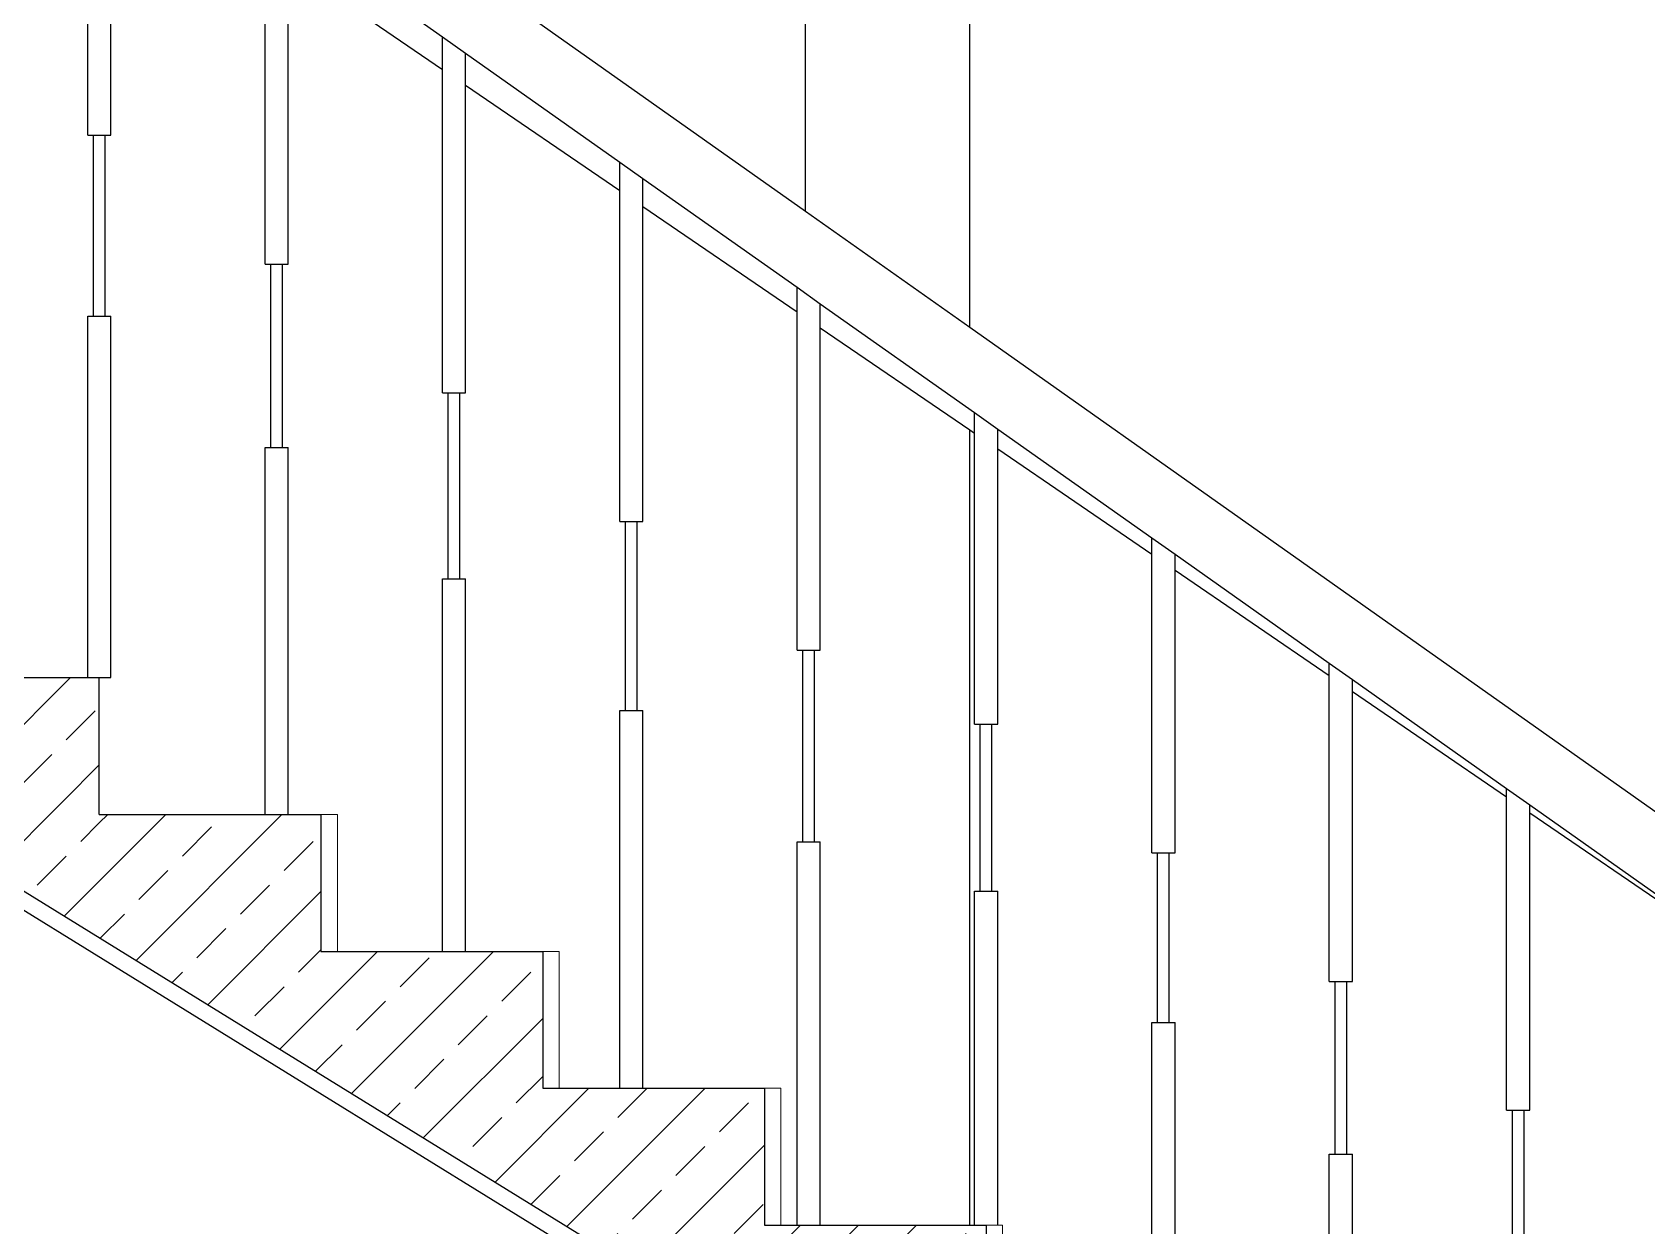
# Model space of a CAD drawing. Header units: millimetres. Extents: x 2232 to 85269, y -3593 to 5869.
# Drawn here: x 76932.6 to 77129.2, y 3091 to 3236.3 of the extents above; entities that cross this region are included whole.
import ezdxf

# ---------------------------------------------------------------- set-up
doc = ezdxf.new("R2010")
doc.units = ezdxf.units.MM
doc.layers.add('Standart', color=7, linetype='Continuous')
pattern_1 = [(45, (0, 0), (-7.07107, 7.07107), []), (45, (7.071, 0), (-7.07107, 7.07107), [5, -2.5])]

# ---------------------------------------------------------------- blocks, each defined once
blk = doc.blocks.new('IDE567Entity8321')
at = {"layer": 'Standart', "linetype": 'Continuous', "lineweight": -3}
h = blk.add_hatch(dxfattribs=at)
h.set_pattern_fill('ANSI33', color=171, scale=40, style=0)
h.set_pattern_definition(pattern_1)
h.paths.add_polyline_path([(936, 1166.67), (963, 1166.67), (963, 1150), (990, 1150), (990, 1133.33), (1017, 1133.33), (1017, 1116.67), (1044, 1116.67), (1044, 1100), (1071, 1100), (1071, 1083.33), (1098, 1083.33), (1098, 1066.67), (1125, 1066.67), (1125, 1035), (909, 1168.33), (909, 1183.33), (936, 1183.33)])
blk = doc.blocks.new('IDE567Entity8322')
at = {"layer": 'Standart', "linetype": 'Continuous', "lineweight": -3}
h = blk.add_hatch(dxfattribs=at)
h.set_pattern_fill('ANSI33', color=171, scale=40, style=0)
h.set_pattern_definition(pattern_1)
h.paths.add_polyline_path([(909, 1168.33), (882, 1185), (909, 1185)])
blk = doc.blocks.new('IDE567Entity8323')
at = {"layer": 'Standart', "linetype": 'Continuous', "lineweight": -3}
h = blk.add_hatch(dxfattribs=at)
h.set_pattern_fill('ANSI33', color=171, scale=40, style=0)
h.set_pattern_definition(pattern_1)
h.paths.add_polyline_path([(909, 1185), (785, 1185), (785, 1200), (909, 1200)])
blk = doc.blocks.new('IDE567Entity8438')
at = {"layer": 'Standart', "color": 134, "linetype": 'Continuous', "lineweight": -3}
blk.add_lwpolyline([(1081.09, 1126), (1081.09, 1147.33)], dxfattribs=at)
blk = doc.blocks.new('IDE567Entity8439')
at = {"layer": 'Standart', "color": 134, "linetype": 'Continuous', "lineweight": -3}
blk.add_lwpolyline([(1080.39, 1147.33), (1080.39, 1185.48)], dxfattribs=at)
blk = doc.blocks.new('IDE567Entity8442')
at = {"layer": 'Standart', "color": 134, "linetype": 'Continuous', "lineweight": -3}
blk.add_lwpolyline([(1082.51, 1126), (1082.51, 1147.33)], dxfattribs=at)
blk = doc.blocks.new('IDE567Entity8443')
at = {"layer": 'Standart', "color": 134, "linetype": 'Continuous', "lineweight": -3}
blk.add_lwpolyline([(1080.39, 1147.33), (1081.09, 1147.33)], dxfattribs=at)
blk = doc.blocks.new('IDE567Entity8444')
at = {"layer": 'Standart', "color": 134, "linetype": 'Continuous', "lineweight": -3}
blk.add_lwpolyline([(1083.21, 1147.33), (1083.21, 1183.55)], dxfattribs=at)
blk = doc.blocks.new('IDE567Entity8445')
at = {"layer": 'Standart', "color": 134, "linetype": 'Continuous', "lineweight": -3}
blk.add_lwpolyline([(1058.79, 1100), (1058.79, 1142)], dxfattribs=at)
blk = doc.blocks.new('IDE567Entity8446')
at = {"layer": 'Standart', "color": 134, "linetype": 'Continuous', "lineweight": -3}
blk.add_lwpolyline([(1059.49, 1142), (1059.49, 1163)], dxfattribs=at)
blk = doc.blocks.new('IDE567Entity8447')
at = {"layer": 'Standart', "color": 134, "linetype": 'Continuous', "lineweight": -3}
blk.add_lwpolyline([(1058.79, 1163), (1058.79, 1200.24)], dxfattribs=at)
blk = doc.blocks.new('IDE567Entity8448')
at = {"layer": 'Standart', "color": 134, "linetype": 'Continuous', "lineweight": -3}
blk.add_lwpolyline([(1058.79, 1142), (1059.49, 1142)], dxfattribs=at)
blk = doc.blocks.new('IDE567Entity8449')
at = {"layer": 'Standart', "color": 134, "linetype": 'Continuous', "lineweight": -3}
blk.add_lwpolyline([(1061.61, 1100), (1061.61, 1142)], dxfattribs=at)
blk = doc.blocks.new('IDE567Entity8450')
at = {"layer": 'Standart', "color": 134, "linetype": 'Continuous', "lineweight": -3}
blk.add_lwpolyline([(1060.91, 1142), (1060.91, 1163)], dxfattribs=at)
blk = doc.blocks.new('IDE567Entity8451')
at = {"layer": 'Standart', "color": 134, "linetype": 'Continuous', "lineweight": -3}
blk.add_lwpolyline([(1058.79, 1163), (1059.49, 1163)], dxfattribs=at)
blk = doc.blocks.new('IDE567Entity8452')
at = {"layer": 'Standart', "color": 134, "linetype": 'Continuous', "lineweight": -3}
blk.add_lwpolyline([(1061.61, 1163), (1061.61, 1198.31)], dxfattribs=at)
blk = doc.blocks.new('IDE567Entity8453')
at = {"layer": 'Standart', "color": 134, "linetype": 'Continuous', "lineweight": -3}
blk.add_lwpolyline([(1037.19, 1116.67), (1037.19, 1158)], dxfattribs=at)
blk = doc.blocks.new('IDE567Entity8454')
at = {"layer": 'Standart', "color": 134, "linetype": 'Continuous', "lineweight": -3}
blk.add_lwpolyline([(1037.89, 1158), (1037.89, 1178.67)], dxfattribs=at)
blk = doc.blocks.new('IDE567Entity8455')
at = {"layer": 'Standart', "color": 134, "linetype": 'Continuous', "lineweight": -3}
blk.add_lwpolyline([(1037.19, 1178.67), (1037.19, 1215)], dxfattribs=at)
blk = doc.blocks.new('IDE567Entity8456')
at = {"layer": 'Standart', "color": 134, "linetype": 'Continuous', "lineweight": -3}
blk.add_lwpolyline([(1037.19, 1158), (1037.89, 1158)], dxfattribs=at)
blk = doc.blocks.new('IDE567Entity8457')
at = {"layer": 'Standart', "color": 134, "linetype": 'Continuous', "lineweight": -3}
blk.add_lwpolyline([(1040.01, 1116.67), (1040.01, 1158)], dxfattribs=at)
blk = doc.blocks.new('IDE567Entity8458')
at = {"layer": 'Standart', "color": 134, "linetype": 'Continuous', "lineweight": -3}
blk.add_lwpolyline([(1039.31, 1158), (1039.31, 1178.67)], dxfattribs=at)
blk = doc.blocks.new('IDE567Entity8459')
at = {"layer": 'Standart', "color": 134, "linetype": 'Continuous', "lineweight": -3}
blk.add_lwpolyline([(1037.19, 1178.67), (1037.89, 1178.67)], dxfattribs=at)
blk = doc.blocks.new('IDE567Entity8460')
at = {"layer": 'Standart', "color": 134, "linetype": 'Continuous', "lineweight": -3}
blk.add_lwpolyline([(1040.01, 1178.67), (1040.01, 1213.07)], dxfattribs=at)
blk = doc.blocks.new('IDE567Entity8461')
at = {"layer": 'Standart', "color": 134, "linetype": 'Continuous', "lineweight": -3}
blk.add_lwpolyline([(1015.59, 1133.33), (1015.59, 1174)], dxfattribs=at)
blk = doc.blocks.new('IDE567Entity8462')
at = {"layer": 'Standart', "color": 134, "linetype": 'Continuous', "lineweight": -3}
blk.add_lwpolyline([(1016.29, 1174), (1016.29, 1194.33)], dxfattribs=at)
blk = doc.blocks.new('IDE567Entity8463')
at = {"layer": 'Standart', "color": 134, "linetype": 'Continuous', "lineweight": -3}
blk.add_lwpolyline([(1015.59, 1194.33), (1015.59, 1229.76)], dxfattribs=at)
blk = doc.blocks.new('IDE567Entity8464')
at = {"layer": 'Standart', "color": 134, "linetype": 'Continuous', "lineweight": -3}
blk.add_lwpolyline([(1015.59, 1174), (1016.29, 1174)], dxfattribs=at)
blk = doc.blocks.new('IDE567Entity8465')
at = {"layer": 'Standart', "color": 134, "linetype": 'Continuous', "lineweight": -3}
blk.add_lwpolyline([(1018.41, 1133.33), (1018.41, 1174)], dxfattribs=at)
blk = doc.blocks.new('IDE567Entity8466')
at = {"layer": 'Standart', "color": 134, "linetype": 'Continuous', "lineweight": -3}
blk.add_lwpolyline([(1017.71, 1174), (1017.71, 1194.33)], dxfattribs=at)
blk = doc.blocks.new('IDE567Entity8467')
at = {"layer": 'Standart', "color": 134, "linetype": 'Continuous', "lineweight": -3}
blk.add_lwpolyline([(1015.59, 1194.33), (1016.29, 1194.33)], dxfattribs=at)
blk = doc.blocks.new('IDE567Entity8468')
at = {"layer": 'Standart', "color": 134, "linetype": 'Continuous', "lineweight": -3}
blk.add_lwpolyline([(1018.41, 1194.33), (1018.41, 1227.83)], dxfattribs=at)
blk = doc.blocks.new('IDE567Entity8469')
at = {"layer": 'Standart', "color": 134, "linetype": 'Continuous', "lineweight": -3}
blk.add_lwpolyline([(993.99, 1133.33), (993.99, 1180)], dxfattribs=at)
blk = doc.blocks.new('IDE567Entity8470')
at = {"layer": 'Standart', "color": 134, "linetype": 'Continuous', "lineweight": -3}
blk.add_lwpolyline([(994.69, 1180), (994.69, 1203.33)], dxfattribs=at)
blk = doc.blocks.new('IDE567Entity8471')
at = {"layer": 'Standart', "color": 134, "linetype": 'Continuous', "lineweight": -3}
blk.add_lwpolyline([(993.99, 1203.33), (993.99, 1244.52)], dxfattribs=at)
blk = doc.blocks.new('IDE567Entity8472')
at = {"layer": 'Standart', "color": 134, "linetype": 'Continuous', "lineweight": -3}
blk.add_lwpolyline([(993.99, 1180), (994.69, 1180)], dxfattribs=at)
blk = doc.blocks.new('IDE567Entity8473')
at = {"layer": 'Standart', "color": 134, "linetype": 'Continuous', "lineweight": -3}
blk.add_lwpolyline([(996.81, 1133.33), (996.81, 1180)], dxfattribs=at)
blk = doc.blocks.new('IDE567Entity8474')
at = {"layer": 'Standart', "color": 134, "linetype": 'Continuous', "lineweight": -3}
blk.add_lwpolyline([(996.11, 1180), (996.11, 1203.33)], dxfattribs=at)
blk = doc.blocks.new('IDE567Entity8475')
at = {"layer": 'Standart', "color": 134, "linetype": 'Continuous', "lineweight": -3}
blk.add_lwpolyline([(993.99, 1203.33), (994.69, 1203.33)], dxfattribs=at)
blk = doc.blocks.new('IDE567Entity8476')
at = {"layer": 'Standart', "color": 134, "linetype": 'Continuous', "lineweight": -3}
blk.add_lwpolyline([(996.81, 1203.33), (996.81, 1242.58)], dxfattribs=at)
blk = doc.blocks.new('IDE567Entity8477')
at = {"layer": 'Standart', "color": 134, "linetype": 'Continuous', "lineweight": -3}
blk.add_lwpolyline([(972.39, 1150), (972.39, 1196)], dxfattribs=at)
blk = doc.blocks.new('IDE567Entity8478')
at = {"layer": 'Standart', "color": 134, "linetype": 'Continuous', "lineweight": -3}
blk.add_lwpolyline([(973.09, 1196), (973.09, 1219)], dxfattribs=at)
blk = doc.blocks.new('IDE567Entity8479')
at = {"layer": 'Standart', "color": 134, "linetype": 'Continuous', "lineweight": -3}
blk.add_lwpolyline([(972.39, 1219), (972.39, 1259.28)], dxfattribs=at)
blk = doc.blocks.new('IDE567Entity8480')
at = {"layer": 'Standart', "color": 134, "linetype": 'Continuous', "lineweight": -3}
blk.add_lwpolyline([(972.39, 1196), (973.09, 1196)], dxfattribs=at)
blk = doc.blocks.new('IDE567Entity8481')
at = {"layer": 'Standart', "color": 134, "linetype": 'Continuous', "lineweight": -3}
blk.add_lwpolyline([(975.21, 1150), (975.21, 1196)], dxfattribs=at)
blk = doc.blocks.new('IDE567Entity8482')
at = {"layer": 'Standart', "color": 134, "linetype": 'Continuous', "lineweight": -3}
blk.add_lwpolyline([(974.51, 1196), (974.51, 1219)], dxfattribs=at)
blk = doc.blocks.new('IDE567Entity8483')
at = {"layer": 'Standart', "color": 134, "linetype": 'Continuous', "lineweight": -3}
blk.add_lwpolyline([(972.39, 1219), (973.09, 1219)], dxfattribs=at)
blk = doc.blocks.new('IDE567Entity8484')
at = {"layer": 'Standart', "color": 134, "linetype": 'Continuous', "lineweight": -3}
blk.add_lwpolyline([(975.21, 1219), (975.21, 1257.34)], dxfattribs=at)
blk = doc.blocks.new('IDE567Entity8485')
at = {"layer": 'Standart', "color": 134, "linetype": 'Continuous', "lineweight": -3}
blk.add_lwpolyline([(950.79, 1166.67), (950.79, 1212)], dxfattribs=at)
blk = doc.blocks.new('IDE567Entity8486')
at = {"layer": 'Standart', "color": 134, "linetype": 'Continuous', "lineweight": -3}
blk.add_lwpolyline([(951.49, 1212), (951.49, 1234.67)], dxfattribs=at)
blk = doc.blocks.new('IDE567Entity8487')
at = {"layer": 'Standart', "color": 134, "linetype": 'Continuous', "lineweight": -3}
blk.add_lwpolyline([(950.79, 1234.67), (950.79, 1274.03)], dxfattribs=at)
blk = doc.blocks.new('IDE567Entity8488')
at = {"layer": 'Standart', "color": 134, "linetype": 'Continuous', "lineweight": -3}
blk.add_lwpolyline([(950.79, 1212), (951.49, 1212)], dxfattribs=at)
blk = doc.blocks.new('IDE567Entity8489')
at = {"layer": 'Standart', "color": 134, "linetype": 'Continuous', "lineweight": -3}
blk.add_lwpolyline([(953.61, 1166.67), (953.61, 1212)], dxfattribs=at)
blk = doc.blocks.new('IDE567Entity8490')
at = {"layer": 'Standart', "color": 134, "linetype": 'Continuous', "lineweight": -3}
blk.add_lwpolyline([(952.91, 1212), (952.91, 1234.67)], dxfattribs=at)
blk = doc.blocks.new('IDE567Entity8491')
at = {"layer": 'Standart', "color": 134, "linetype": 'Continuous', "lineweight": -3}
blk.add_lwpolyline([(950.79, 1234.67), (951.49, 1234.67)], dxfattribs=at)
blk = doc.blocks.new('IDE567Entity8492')
at = {"layer": 'Standart', "color": 134, "linetype": 'Continuous', "lineweight": -3}
blk.add_lwpolyline([(953.61, 1234.67), (953.61, 1272.1)], dxfattribs=at)
blk = doc.blocks.new('IDE567Entity8493')
at = {"layer": 'Standart', "color": 134, "linetype": 'Continuous', "lineweight": -3}
blk.add_lwpolyline([(929.19, 1183.33), (929.19, 1228)], dxfattribs=at)
blk = doc.blocks.new('IDE567Entity8494')
at = {"layer": 'Standart', "color": 134, "linetype": 'Continuous', "lineweight": -3}
blk.add_lwpolyline([(929.89, 1228), (929.89, 1250.33)], dxfattribs=at)
blk = doc.blocks.new('IDE567Entity8495')
at = {"layer": 'Standart', "color": 134, "linetype": 'Continuous', "lineweight": -3}
blk.add_lwpolyline([(929.19, 1250.33), (929.19, 1288.79)], dxfattribs=at)
blk = doc.blocks.new('IDE567Entity8496')
at = {"layer": 'Standart', "color": 134, "linetype": 'Continuous', "lineweight": -3}
blk.add_lwpolyline([(929.19, 1228), (929.89, 1228)], dxfattribs=at)
blk = doc.blocks.new('IDE567Entity8497')
at = {"layer": 'Standart', "color": 134, "linetype": 'Continuous', "lineweight": -3}
blk.add_lwpolyline([(932.01, 1183.33), (932.01, 1228)], dxfattribs=at)
blk = doc.blocks.new('IDE567Entity8498')
at = {"layer": 'Standart', "color": 134, "linetype": 'Continuous', "lineweight": -3}
blk.add_lwpolyline([(931.31, 1228), (931.31, 1250.33)], dxfattribs=at)
blk = doc.blocks.new('IDE567Entity8499')
at = {"layer": 'Standart', "color": 134, "linetype": 'Continuous', "lineweight": -3}
blk.add_lwpolyline([(929.19, 1250.33), (929.89, 1250.33)], dxfattribs=at)
blk = doc.blocks.new('IDE567Entity8500')
at = {"layer": 'Standart', "color": 134, "linetype": 'Continuous', "lineweight": -3}
blk.add_lwpolyline([(932.01, 1250.33), (932.01, 1286.86)], dxfattribs=at)
blk = doc.blocks.new('IDE567Entity8501')
at = {"layer": 'Standart', "color": 134, "linetype": 'Continuous', "lineweight": -3}
blk.add_lwpolyline([(907.59, 1200), (907.59, 1244)], dxfattribs=at)
blk = doc.blocks.new('IDE567Entity8502')
at = {"layer": 'Standart', "color": 134, "linetype": 'Continuous', "lineweight": -3}
blk.add_lwpolyline([(908.29, 1244), (908.29, 1266)], dxfattribs=at)
blk = doc.blocks.new('IDE567Entity8503')
at = {"layer": 'Standart', "color": 134, "linetype": 'Continuous', "lineweight": -3}
blk.add_lwpolyline([(907.59, 1266), (907.59, 1303.55)], dxfattribs=at)
blk = doc.blocks.new('IDE567Entity8504')
at = {"layer": 'Standart', "color": 134, "linetype": 'Continuous', "lineweight": -3}
blk.add_lwpolyline([(909, 1200), (910.41, 1200)], dxfattribs=at)
blk = doc.blocks.new('IDE567Entity8505')
at = {"layer": 'Standart', "color": 134, "linetype": 'Continuous', "lineweight": -3}
blk.add_lwpolyline([(907.59, 1244), (908.29, 1244)], dxfattribs=at)
blk = doc.blocks.new('IDE567Entity8506')
at = {"layer": 'Standart', "color": 134, "linetype": 'Continuous', "lineweight": -3}
blk.add_lwpolyline([(910.41, 1200), (910.41, 1244)], dxfattribs=at)
blk = doc.blocks.new('IDE567Entity8507')
at = {"layer": 'Standart', "color": 134, "linetype": 'Continuous', "lineweight": -3}
blk.add_lwpolyline([(909.71, 1244), (909.71, 1266)], dxfattribs=at)
blk = doc.blocks.new('IDE567Entity8508')
at = {"layer": 'Standart', "color": 134, "linetype": 'Continuous', "lineweight": -3}
blk.add_lwpolyline([(907.59, 1266), (908.29, 1266)], dxfattribs=at)
blk = doc.blocks.new('IDE567Entity8510')
at = {"layer": 'Standart', "color": 134, "linetype": 'Continuous', "lineweight": -3}
blk.add_lwpolyline([(910.41, 1266), (910.41, 1301.62)], dxfattribs=at)
blk = doc.blocks.new('IDE567Entity8515')
at = {"layer": 'Standart', "color": 134, "linetype": 'Continuous', "lineweight": -3}
blk.add_lwpolyline([(932.01, 1286.86), (950.79, 1274.03)], dxfattribs=at)
blk = doc.blocks.new('IDE567Entity8516')
at = {"layer": 'Standart', "color": 134, "linetype": 'Continuous', "lineweight": -3}
blk.add_lwpolyline([(953.61, 1272.1), (972.39, 1259.28)], dxfattribs=at)
blk = doc.blocks.new('IDE567Entity8517')
at = {"layer": 'Standart', "color": 134, "linetype": 'Continuous', "lineweight": -3}
blk.add_lwpolyline([(975.21, 1257.34), (993.99, 1244.52)], dxfattribs=at)
blk = doc.blocks.new('IDE567Entity8518')
at = {"layer": 'Standart', "color": 134, "linetype": 'Continuous', "lineweight": -3}
blk.add_lwpolyline([(996.81, 1242.58), (1015, 1230.16)], dxfattribs=at)
blk = doc.blocks.new('IDE567Entity8519')
at = {"layer": 'Standart', "color": 134, "linetype": 'Continuous', "lineweight": -3}
blk.add_lwpolyline([(1018.41, 1227.83), (1037.19, 1215)], dxfattribs=at)
blk = doc.blocks.new('IDE567Entity8520')
at = {"layer": 'Standart', "color": 134, "linetype": 'Continuous', "lineweight": -3}
blk.add_lwpolyline([(1040.01, 1213.07), (1058.79, 1200.24)], dxfattribs=at)
blk = doc.blocks.new('IDE567Entity8521')
at = {"layer": 'Standart', "color": 134, "linetype": 'Continuous', "lineweight": -3}
blk.add_lwpolyline([(1061.61, 1198.31), (1080.39, 1185.48)], dxfattribs=at)
blk = doc.blocks.new('IDE567Entity8522')
at = {"layer": 'Standart', "color": 134, "linetype": 'Continuous', "lineweight": -3}
blk.add_lwpolyline([(1083.21, 1183.55), (1101.99, 1170.72)], dxfattribs=at)
blk = doc.blocks.new('IDE567Entity8546')
at = {"layer": 'Standart', "color": 159, "linetype": 'Continuous', "lineweight": -3}
blk.add_lwpolyline([(995, 1256.78), (995, 1298)], dxfattribs=at)
blk = doc.blocks.new('IDE567Entity8548')
at = {"layer": 'Standart', "color": 159, "linetype": 'Continuous', "lineweight": -3}
blk.add_lwpolyline([(1015, 1133.33), (1015, 1230.16)], dxfattribs=at)
blk = doc.blocks.new('IDE567Entity8549')
at = {"layer": 'Standart', "color": 159, "linetype": 'Continuous', "lineweight": -3}
blk.add_lwpolyline([(1015, 1242.66), (1015, 1298)], dxfattribs=at)
blk = doc.blocks.new('IDE567Entity9348')
at = {"layer": 'Standart', "color": 159, "linetype": 'Continuous', "lineweight": -3}
blk.add_lwpolyline([(963, 1166.67), (963, 1150)], dxfattribs=at)
blk = doc.blocks.new('IDE567Entity9349')
at = {"layer": 'Standart', "color": 159, "linetype": 'Continuous', "lineweight": -3}
blk.add_lwpolyline([(936, 1166.67), (938, 1166.67)], dxfattribs=at)
blk = doc.blocks.new('IDE567Entity9350')
at = {"layer": 'Standart', "color": 159, "linetype": 'Continuous', "lineweight": -3}
blk.add_lwpolyline([(938, 1166.67), (950.79, 1166.67)], dxfattribs=at)
blk = doc.blocks.new('IDE567Entity9351')
at = {"layer": 'Standart', "color": 159, "linetype": 'Continuous', "lineweight": -3}
blk.add_lwpolyline([(990, 1150), (990, 1133.33)], dxfattribs=at)
blk = doc.blocks.new('IDE567Entity9352')
at = {"layer": 'Standart', "color": 159, "linetype": 'Continuous', "lineweight": -3}
blk.add_lwpolyline([(963, 1150), (965, 1150)], dxfattribs=at)
blk = doc.blocks.new('IDE567Entity9353')
at = {"layer": 'Standart', "color": 159, "linetype": 'Continuous', "lineweight": -3}
blk.add_lwpolyline([(965, 1150), (972.39, 1150)], dxfattribs=at)
blk = doc.blocks.new('IDE567Entity9354')
at = {"layer": 'Standart', "color": 159, "linetype": 'Continuous', "lineweight": -3}
blk.add_lwpolyline([(1017, 1133.33), (1017, 1116.67)], dxfattribs=at)
blk = doc.blocks.new('IDE567Entity9355')
at = {"layer": 'Standart', "color": 159, "linetype": 'Continuous', "lineweight": -3}
blk.add_lwpolyline([(990, 1133.33), (992, 1133.33)], dxfattribs=at)
blk = doc.blocks.new('IDE567Entity9356')
at = {"layer": 'Standart', "color": 159, "linetype": 'Continuous', "lineweight": -3}
blk.add_lwpolyline([(992, 1133.33), (993.99, 1133.33)], dxfattribs=at)
blk = doc.blocks.new('IDE567Entity9369')
at = {"layer": 'Standart', "color": 159, "linetype": 'Continuous', "lineweight": -3}
blk.add_lwpolyline([(882, 1185), (1125, 1035)], dxfattribs=at)
blk = doc.blocks.new('IDE567Entity9370')
at = {"layer": 'Standart', "color": 159, "linetype": 'Continuous', "lineweight": -3}
blk.add_lwpolyline([(936, 1183.33), (936, 1166.67)], dxfattribs=at)
blk = doc.blocks.new('IDE567Entity9371')
at = {"layer": 'Standart', "color": 159, "linetype": 'Continuous', "lineweight": -3}
blk.add_lwpolyline([(909, 1183.33), (929.19, 1183.33)], dxfattribs=at)
blk = doc.blocks.new('IDE567Entity9372')
at = {"layer": 'Standart', "color": 159, "linetype": 'Continuous', "lineweight": -3}
blk.add_lwpolyline([(909, 1183.33), (909, 1200)], dxfattribs=at)
blk = doc.blocks.new('IDE567Entity9689')
at = {"layer": 'Standart', "color": 163, "linetype": 'Continuous', "lineweight": 5}
blk.add_lwpolyline([(1017, 1133.33), (1018.41, 1133.33)], dxfattribs=at)
blk = doc.blocks.new('IDE567Entity9690')
at = {"layer": 'Standart', "color": 163, "linetype": 'Continuous', "lineweight": 5}
blk.add_lwpolyline([(1019, 1133.33), (1019, 1116.67)], dxfattribs=at)
blk = doc.blocks.new('IDE567Entity9691')
at = {"layer": 'Standart', "color": 163, "linetype": 'Continuous', "lineweight": 5}
blk.add_lwpolyline([(990, 1150), (992, 1150)], dxfattribs=at)
blk = doc.blocks.new('IDE567Entity9692')
at = {"layer": 'Standart', "color": 163, "linetype": 'Continuous', "lineweight": 5}
blk.add_lwpolyline([(992, 1150), (992, 1133.33)], dxfattribs=at)
blk = doc.blocks.new('IDE567Entity9693')
at = {"layer": 'Standart', "color": 163, "linetype": 'Continuous', "lineweight": 5}
blk.add_lwpolyline([(963, 1166.67), (965, 1166.67)], dxfattribs=at)
blk = doc.blocks.new('IDE567Entity9694')
at = {"layer": 'Standart', "color": 163, "linetype": 'Continuous', "lineweight": 5}
blk.add_lwpolyline([(965, 1166.67), (965, 1150)], dxfattribs=at)
blk = doc.blocks.new('IDE567Entity9695')
at = {"layer": 'Standart', "color": 163, "linetype": 'Continuous', "lineweight": 5}
blk.add_lwpolyline([(936, 1183.33), (938, 1183.33)], dxfattribs=at)
blk = doc.blocks.new('IDE567Entity9696')
at = {"layer": 'Standart', "color": 163, "linetype": 'Continuous', "lineweight": 5}
blk.add_lwpolyline([(938, 1183.33), (938, 1166.67)], dxfattribs=at)
blk = doc.blocks.new('IDE567Entity9895')
at = {"layer": 'Standart', "color": 11, "linetype": 'Continuous', "lineweight": -3}
blk.add_lwpolyline([(885, 1180.8), (995, 1112.9)], dxfattribs=at)
blk = doc.blocks.new('IDE567Entity10075')
at = {"layer": 'Standart', "color": 134, "linetype": 'Continuous', "lineweight": -3}
blk.add_lwpolyline([(1080.39, 1185.48), (1080.39, 1186.5)], dxfattribs=at)
blk = doc.blocks.new('IDE567Entity10078')
at = {"layer": 'Standart', "color": 134, "linetype": 'Continuous', "lineweight": -3}
blk.add_lwpolyline([(1081.09, 1147.33), (1082.51, 1147.33)], dxfattribs=at)
blk = doc.blocks.new('IDE567Entity10079')
at = {"layer": 'Standart', "color": 134, "linetype": 'Continuous', "lineweight": -3}
blk.add_lwpolyline([(1082.51, 1147.33), (1083.21, 1147.33)], dxfattribs=at)
blk = doc.blocks.new('IDE567Entity10080')
at = {"layer": 'Standart', "color": 134, "linetype": 'Continuous', "lineweight": -3}
blk.add_lwpolyline([(1083.21, 1183.55), (1083.21, 1184.5)], dxfattribs=at)
blk = doc.blocks.new('IDE567Entity10081')
at = {"layer": 'Standart', "color": 134, "linetype": 'Continuous', "lineweight": -3}
blk.add_lwpolyline([(1058.79, 1200.24), (1058.79, 1201.75)], dxfattribs=at)
blk = doc.blocks.new('IDE567Entity10082')
at = {"layer": 'Standart', "color": 134, "linetype": 'Continuous', "lineweight": -3}
blk.add_lwpolyline([(1059.49, 1142), (1060.91, 1142)], dxfattribs=at)
blk = doc.blocks.new('IDE567Entity10083')
at = {"layer": 'Standart', "color": 134, "linetype": 'Continuous', "lineweight": -3}
blk.add_lwpolyline([(1060.91, 1142), (1061.61, 1142)], dxfattribs=at)
blk = doc.blocks.new('IDE567Entity10084')
at = {"layer": 'Standart', "color": 134, "linetype": 'Continuous', "lineweight": -3}
blk.add_lwpolyline([(1059.49, 1163), (1060.91, 1163)], dxfattribs=at)
blk = doc.blocks.new('IDE567Entity10085')
at = {"layer": 'Standart', "color": 134, "linetype": 'Continuous', "lineweight": -3}
blk.add_lwpolyline([(1060.91, 1163), (1061.61, 1163)], dxfattribs=at)
blk = doc.blocks.new('IDE567Entity10086')
at = {"layer": 'Standart', "color": 134, "linetype": 'Continuous', "lineweight": -3}
blk.add_lwpolyline([(1061.61, 1198.31), (1061.61, 1199.75)], dxfattribs=at)
blk = doc.blocks.new('IDE567Entity10087')
at = {"layer": 'Standart', "color": 134, "linetype": 'Continuous', "lineweight": -3}
blk.add_lwpolyline([(1037.19, 1215), (1037.19, 1217)], dxfattribs=at)
blk = doc.blocks.new('IDE567Entity10088')
at = {"layer": 'Standart', "color": 134, "linetype": 'Continuous', "lineweight": -3}
blk.add_lwpolyline([(1037.89, 1158), (1039.31, 1158)], dxfattribs=at)
blk = doc.blocks.new('IDE567Entity10089')
at = {"layer": 'Standart', "color": 134, "linetype": 'Continuous', "lineweight": -3}
blk.add_lwpolyline([(1039.31, 1158), (1040.01, 1158)], dxfattribs=at)
blk = doc.blocks.new('IDE567Entity10090')
at = {"layer": 'Standart', "color": 134, "linetype": 'Continuous', "lineweight": -3}
blk.add_lwpolyline([(1037.89, 1178.67), (1039.31, 1178.67)], dxfattribs=at)
blk = doc.blocks.new('IDE567Entity10091')
at = {"layer": 'Standart', "color": 134, "linetype": 'Continuous', "lineweight": -3}
blk.add_lwpolyline([(1039.31, 1178.67), (1040.01, 1178.67)], dxfattribs=at)
blk = doc.blocks.new('IDE567Entity10092')
at = {"layer": 'Standart', "color": 134, "linetype": 'Continuous', "lineweight": -3}
blk.add_lwpolyline([(1040.01, 1213.07), (1040.01, 1215)], dxfattribs=at)
blk = doc.blocks.new('IDE567Entity10093')
at = {"layer": 'Standart', "color": 134, "linetype": 'Continuous', "lineweight": -3}
blk.add_lwpolyline([(1015.59, 1229.76), (1015.59, 1232.25)], dxfattribs=at)
blk = doc.blocks.new('IDE567Entity10094')
at = {"layer": 'Standart', "color": 134, "linetype": 'Continuous', "lineweight": -3}
blk.add_lwpolyline([(1016.29, 1174), (1017.71, 1174)], dxfattribs=at)
blk = doc.blocks.new('IDE567Entity10095')
at = {"layer": 'Standart', "color": 134, "linetype": 'Continuous', "lineweight": -3}
blk.add_lwpolyline([(1017.71, 1174), (1018.41, 1174)], dxfattribs=at)
blk = doc.blocks.new('IDE567Entity10096')
at = {"layer": 'Standart', "color": 134, "linetype": 'Continuous', "lineweight": -3}
blk.add_lwpolyline([(1016.29, 1194.33), (1017.71, 1194.33)], dxfattribs=at)
blk = doc.blocks.new('IDE567Entity10097')
at = {"layer": 'Standart', "color": 134, "linetype": 'Continuous', "lineweight": -3}
blk.add_lwpolyline([(1017.71, 1194.33), (1018.41, 1194.33)], dxfattribs=at)
blk = doc.blocks.new('IDE567Entity10098')
at = {"layer": 'Standart', "color": 134, "linetype": 'Continuous', "lineweight": -3}
blk.add_lwpolyline([(1018.41, 1227.83), (1018.41, 1230.25)], dxfattribs=at)
blk = doc.blocks.new('IDE567Entity10099')
at = {"layer": 'Standart', "color": 134, "linetype": 'Continuous', "lineweight": -3}
blk.add_lwpolyline([(993.99, 1244.52), (993.99, 1247.5)], dxfattribs=at)
blk = doc.blocks.new('IDE567Entity10100')
at = {"layer": 'Standart', "color": 134, "linetype": 'Continuous', "lineweight": -3}
blk.add_lwpolyline([(994.69, 1180), (996.11, 1180)], dxfattribs=at)
blk = doc.blocks.new('IDE567Entity10101')
at = {"layer": 'Standart', "color": 134, "linetype": 'Continuous', "lineweight": -3}
blk.add_lwpolyline([(996.11, 1180), (996.81, 1180)], dxfattribs=at)
blk = doc.blocks.new('IDE567Entity10102')
at = {"layer": 'Standart', "color": 134, "linetype": 'Continuous', "lineweight": -3}
blk.add_lwpolyline([(994.69, 1203.33), (996.11, 1203.33)], dxfattribs=at)
blk = doc.blocks.new('IDE567Entity10103')
at = {"layer": 'Standart', "color": 134, "linetype": 'Continuous', "lineweight": -3}
blk.add_lwpolyline([(996.11, 1203.33), (996.81, 1203.33)], dxfattribs=at)
blk = doc.blocks.new('IDE567Entity10104')
at = {"layer": 'Standart', "color": 134, "linetype": 'Continuous', "lineweight": -3}
blk.add_lwpolyline([(996.81, 1242.58), (996.81, 1245.5)], dxfattribs=at)
blk = doc.blocks.new('IDE567Entity10105')
at = {"layer": 'Standart', "color": 134, "linetype": 'Continuous', "lineweight": -3}
blk.add_lwpolyline([(972.39, 1259.28), (972.39, 1262.75)], dxfattribs=at)
blk = doc.blocks.new('IDE567Entity10106')
at = {"layer": 'Standart', "color": 134, "linetype": 'Continuous', "lineweight": -3}
blk.add_lwpolyline([(973.09, 1196), (974.51, 1196)], dxfattribs=at)
blk = doc.blocks.new('IDE567Entity10107')
at = {"layer": 'Standart', "color": 134, "linetype": 'Continuous', "lineweight": -3}
blk.add_lwpolyline([(974.51, 1196), (975.21, 1196)], dxfattribs=at)
blk = doc.blocks.new('IDE567Entity10108')
at = {"layer": 'Standart', "color": 134, "linetype": 'Continuous', "lineweight": -3}
blk.add_lwpolyline([(973.09, 1219), (974.51, 1219)], dxfattribs=at)
blk = doc.blocks.new('IDE567Entity10109')
at = {"layer": 'Standart', "color": 134, "linetype": 'Continuous', "lineweight": -3}
blk.add_lwpolyline([(974.51, 1219), (975.21, 1219)], dxfattribs=at)
blk = doc.blocks.new('IDE567Entity10110')
at = {"layer": 'Standart', "color": 134, "linetype": 'Continuous', "lineweight": -3}
blk.add_lwpolyline([(975.21, 1257.34), (975.21, 1260.75)], dxfattribs=at)
blk = doc.blocks.new('IDE567Entity10111')
at = {"layer": 'Standart', "color": 134, "linetype": 'Continuous', "lineweight": -3}
blk.add_lwpolyline([(950.79, 1274.03), (950.79, 1278)], dxfattribs=at)
blk = doc.blocks.new('IDE567Entity10112')
at = {"layer": 'Standart', "color": 134, "linetype": 'Continuous', "lineweight": -3}
blk.add_lwpolyline([(951.49, 1212), (952.91, 1212)], dxfattribs=at)
blk = doc.blocks.new('IDE567Entity10113')
at = {"layer": 'Standart', "color": 134, "linetype": 'Continuous', "lineweight": -3}
blk.add_lwpolyline([(952.91, 1212), (953.61, 1212)], dxfattribs=at)
blk = doc.blocks.new('IDE567Entity10114')
at = {"layer": 'Standart', "color": 134, "linetype": 'Continuous', "lineweight": -3}
blk.add_lwpolyline([(951.49, 1234.67), (952.91, 1234.67)], dxfattribs=at)
blk = doc.blocks.new('IDE567Entity10115')
at = {"layer": 'Standart', "color": 134, "linetype": 'Continuous', "lineweight": -3}
blk.add_lwpolyline([(952.91, 1234.67), (953.61, 1234.67)], dxfattribs=at)
blk = doc.blocks.new('IDE567Entity10116')
at = {"layer": 'Standart', "color": 134, "linetype": 'Continuous', "lineweight": -3}
blk.add_lwpolyline([(953.61, 1272.1), (953.61, 1276)], dxfattribs=at)
blk = doc.blocks.new('IDE567Entity10118')
at = {"layer": 'Standart', "color": 134, "linetype": 'Continuous', "lineweight": -3}
blk.add_lwpolyline([(929.89, 1228), (931.31, 1228)], dxfattribs=at)
blk = doc.blocks.new('IDE567Entity10119')
at = {"layer": 'Standart', "color": 134, "linetype": 'Continuous', "lineweight": -3}
blk.add_lwpolyline([(931.31, 1228), (932.01, 1228)], dxfattribs=at)
blk = doc.blocks.new('IDE567Entity10120')
at = {"layer": 'Standart', "color": 134, "linetype": 'Continuous', "lineweight": -3}
blk.add_lwpolyline([(929.89, 1250.33), (931.31, 1250.33)], dxfattribs=at)
blk = doc.blocks.new('IDE567Entity10121')
at = {"layer": 'Standart', "color": 134, "linetype": 'Continuous', "lineweight": -3}
blk.add_lwpolyline([(931.31, 1250.33), (932.01, 1250.33)], dxfattribs=at)
blk = doc.blocks.new('IDE567Entity10125')
at = {"layer": 'Standart', "color": 134, "linetype": 'Continuous', "lineweight": -3}
blk.add_lwpolyline([(908.29, 1244), (909.71, 1244)], dxfattribs=at)
blk = doc.blocks.new('IDE567Entity10126')
at = {"layer": 'Standart', "color": 134, "linetype": 'Continuous', "lineweight": -3}
blk.add_lwpolyline([(909.71, 1244), (910.41, 1244)], dxfattribs=at)
blk = doc.blocks.new('IDE567Entity10127')
at = {"layer": 'Standart', "color": 134, "linetype": 'Continuous', "lineweight": -3}
blk.add_lwpolyline([(908.29, 1266), (909.71, 1266)], dxfattribs=at)
blk = doc.blocks.new('IDE567Entity10128')
at = {"layer": 'Standart', "color": 134, "linetype": 'Continuous', "lineweight": -3}
blk.add_lwpolyline([(909.71, 1266), (910.41, 1266)], dxfattribs=at)
blk = doc.blocks.new('IDE567Entity10131')
at = {"layer": 'Standart', "color": 134, "linetype": 'Continuous', "lineweight": -3}
blk.add_lwpolyline([(932.01, 1291.25), (950.79, 1278)], dxfattribs=at)
blk = doc.blocks.new('IDE567Entity10132')
at = {"layer": 'Standart', "color": 134, "linetype": 'Continuous', "lineweight": -3}
blk.add_lwpolyline([(950.79, 1278), (953.61, 1276)], dxfattribs=at)
blk = doc.blocks.new('IDE567Entity10133')
at = {"layer": 'Standart', "color": 134, "linetype": 'Continuous', "lineweight": -3}
blk.add_lwpolyline([(953.61, 1276), (972.39, 1262.75)], dxfattribs=at)
blk = doc.blocks.new('IDE567Entity10134')
at = {"layer": 'Standart', "color": 134, "linetype": 'Continuous', "lineweight": -3}
blk.add_lwpolyline([(972.39, 1262.75), (975.21, 1260.75)], dxfattribs=at)
blk = doc.blocks.new('IDE567Entity10135')
at = {"layer": 'Standart', "color": 134, "linetype": 'Continuous', "lineweight": -3}
blk.add_lwpolyline([(975.21, 1260.75), (993.99, 1247.5)], dxfattribs=at)
blk = doc.blocks.new('IDE567Entity10136')
at = {"layer": 'Standart', "color": 134, "linetype": 'Continuous', "lineweight": -3}
blk.add_lwpolyline([(993.99, 1247.5), (996.81, 1245.5)], dxfattribs=at)
blk = doc.blocks.new('IDE567Entity10137')
at = {"layer": 'Standart', "color": 134, "linetype": 'Continuous', "lineweight": -3}
blk.add_lwpolyline([(996.81, 1245.5), (1015.59, 1232.25)], dxfattribs=at)
blk = doc.blocks.new('IDE567Entity10138')
at = {"layer": 'Standart', "color": 134, "linetype": 'Continuous', "lineweight": -3}
blk.add_lwpolyline([(1015.59, 1232.25), (1018.41, 1230.25)], dxfattribs=at)
blk = doc.blocks.new('IDE567Entity10139')
at = {"layer": 'Standart', "color": 134, "linetype": 'Continuous', "lineweight": -3}
blk.add_lwpolyline([(1018.41, 1230.25), (1037.19, 1217)], dxfattribs=at)
blk = doc.blocks.new('IDE567Entity10140')
at = {"layer": 'Standart', "color": 134, "linetype": 'Continuous', "lineweight": -3}
blk.add_lwpolyline([(1037.19, 1217), (1040.01, 1215)], dxfattribs=at)
blk = doc.blocks.new('IDE567Entity10141')
at = {"layer": 'Standart', "color": 134, "linetype": 'Continuous', "lineweight": -3}
blk.add_lwpolyline([(1040.01, 1215), (1058.79, 1201.75)], dxfattribs=at)
blk = doc.blocks.new('IDE567Entity10142')
at = {"layer": 'Standart', "color": 134, "linetype": 'Continuous', "lineweight": -3}
blk.add_lwpolyline([(1058.79, 1201.75), (1061.61, 1199.75)], dxfattribs=at)
blk = doc.blocks.new('IDE567Entity10143')
at = {"layer": 'Standart', "color": 134, "linetype": 'Continuous', "lineweight": -3}
blk.add_lwpolyline([(1061.61, 1199.75), (1080.39, 1186.5)], dxfattribs=at)
blk = doc.blocks.new('IDE567Entity10144')
at = {"layer": 'Standart', "color": 134, "linetype": 'Continuous', "lineweight": -3}
blk.add_lwpolyline([(1080.39, 1186.5), (1083.21, 1184.5)], dxfattribs=at)
blk = doc.blocks.new('IDE567Entity10145')
at = {"layer": 'Standart', "color": 134, "linetype": 'Continuous', "lineweight": -3}
blk.add_lwpolyline([(1083.21, 1184.5), (1101.99, 1171.25)], dxfattribs=at)
blk = doc.blocks.new('IDE567Entity10150')
at = {"layer": 'Standart', "color": 134, "linetype": 'Continuous', "lineweight": -3}
blk.add_lwpolyline([(1015, 1230.16), (1015.59, 1229.76)], dxfattribs=at)
blk = doc.blocks.new('IDE567Entity10151')
at = {"layer": 'Standart', "color": 134, "linetype": 'Continuous', "lineweight": -3}
blk.add_lwpolyline([(914, 1313.97), (995, 1256.78)], dxfattribs=at)
blk = doc.blocks.new('IDE567Entity10152')
at = {"layer": 'Standart', "color": 134, "linetype": 'Continuous', "lineweight": -3}
blk.add_lwpolyline([(995, 1256.78), (1015, 1242.66)], dxfattribs=at)
blk = doc.blocks.new('IDE567Entity10153')
at = {"layer": 'Standart', "color": 134, "linetype": 'Continuous', "lineweight": -3}
blk.add_lwpolyline([(1015, 1242.66), (1125, 1165)], dxfattribs=at)
blk = doc.blocks.new('IDE567Entity10667')
at = {"layer": 'Standart', "color": 159, "linetype": 'Continuous', "lineweight": -3}
blk.add_lwpolyline([(885, 1200), (907.59, 1200)], dxfattribs=at)
blk = doc.blocks.new('IDE567Entity10668')
at = {"layer": 'Standart', "color": 159, "linetype": 'Continuous', "lineweight": -3}
blk.add_lwpolyline([(907.59, 1200), (909, 1200)], dxfattribs=at)
blk = doc.blocks.new('IDE567Entity10669')
at = {"layer": 'Standart', "color": 159, "linetype": 'Continuous', "lineweight": -3}
blk.add_lwpolyline([(950.79, 1166.67), (953.61, 1166.67)], dxfattribs=at)
blk = doc.blocks.new('IDE567Entity10670')
at = {"layer": 'Standart', "color": 159, "linetype": 'Continuous', "lineweight": -3}
blk.add_lwpolyline([(953.61, 1166.67), (963, 1166.67)], dxfattribs=at)
blk = doc.blocks.new('IDE567Entity10671')
at = {"layer": 'Standart', "color": 159, "linetype": 'Continuous', "lineweight": -3}
blk.add_lwpolyline([(972.39, 1150), (975.21, 1150)], dxfattribs=at)
blk = doc.blocks.new('IDE567Entity10672')
at = {"layer": 'Standart', "color": 159, "linetype": 'Continuous', "lineweight": -3}
blk.add_lwpolyline([(975.21, 1150), (990, 1150)], dxfattribs=at)
blk = doc.blocks.new('IDE567Entity10673')
at = {"layer": 'Standart', "color": 159, "linetype": 'Continuous', "lineweight": -3}
blk.add_lwpolyline([(993.99, 1133.33), (996.81, 1133.33)], dxfattribs=at)
blk = doc.blocks.new('IDE567Entity10674')
at = {"layer": 'Standart', "color": 159, "linetype": 'Continuous', "lineweight": -3}
blk.add_lwpolyline([(996.81, 1133.33), (1015, 1133.33)], dxfattribs=at)
blk = doc.blocks.new('IDE567Entity10675')
at = {"layer": 'Standart', "color": 159, "linetype": 'Continuous', "lineweight": -3}
blk.add_lwpolyline([(1015, 1133.33), (1015.59, 1133.33)], dxfattribs=at)
blk = doc.blocks.new('IDE567Entity10676')
at = {"layer": 'Standart', "color": 159, "linetype": 'Continuous', "lineweight": -3}
blk.add_lwpolyline([(1015.59, 1133.33), (1017, 1133.33)], dxfattribs=at)
blk = doc.blocks.new('IDE567Entity10687')
at = {"layer": 'Standart', "color": 159, "linetype": 'Continuous', "lineweight": -3}
blk.add_lwpolyline([(929.19, 1183.33), (932.01, 1183.33)], dxfattribs=at)
blk = doc.blocks.new('IDE567Entity10688')
at = {"layer": 'Standart', "color": 159, "linetype": 'Continuous', "lineweight": -3}
blk.add_lwpolyline([(932.01, 1183.33), (936, 1183.33)], dxfattribs=at)
blk = doc.blocks.new('IDE567Entity10897')
at = {"layer": 'Standart', "color": 163, "linetype": 'Continuous', "lineweight": 5}
blk.add_lwpolyline([(1018.41, 1133.33), (1019, 1133.33)], dxfattribs=at)

msp = doc.modelspace()

# ---------------------------------------------------------------- block references
at = {"layer": 'Standart'}
for name in ['IDE567Entity10151', 'IDE567Entity8503', 'IDE567Entity8510', 'IDE567Entity8546', 'IDE567Entity8549', 'IDE567Entity10131', 'IDE567Entity8495', 'IDE567Entity8500', 'IDE567Entity8515', 'IDE567Entity10111', 'IDE567Entity10132', 'IDE567Entity10116', 'IDE567Entity10133', 'IDE567Entity8487', 'IDE567Entity8492', 'IDE567Entity8516', 'IDE567Entity8508', 'IDE567Entity8502', 'IDE567Entity10127', 'IDE567Entity8507', 'IDE567Entity10128', 'IDE567Entity10105', 'IDE567Entity10134', 'IDE567Entity10110', 'IDE567Entity10135', 'IDE567Entity8479', 'IDE567Entity8484', 'IDE567Entity8517', 'IDE567Entity10152', 'IDE567Entity8499', 'IDE567Entity8494', 'IDE567Entity10120', 'IDE567Entity8498', 'IDE567Entity10121', 'IDE567Entity10099', 'IDE567Entity10136', 'IDE567Entity10104', 'IDE567Entity10137', 'IDE567Entity8501', 'IDE567Entity8505', 'IDE567Entity10125', 'IDE567Entity10126', 'IDE567Entity8506', 'IDE567Entity8471', 'IDE567Entity8476', 'IDE567Entity8518', 'IDE567Entity10153', 'IDE567Entity8491', 'IDE567Entity8486', 'IDE567Entity10114', 'IDE567Entity8490', 'IDE567Entity10115', 'IDE567Entity10093', 'IDE567Entity10138', 'IDE567Entity8548', 'IDE567Entity10150', 'IDE567Entity8463', 'IDE567Entity10098', 'IDE567Entity10139', 'IDE567Entity8493', 'IDE567Entity8496', 'IDE567Entity10118', 'IDE567Entity10119', 'IDE567Entity8497', 'IDE567Entity8468', 'IDE567Entity8519', 'IDE567Entity8483', 'IDE567Entity8478', 'IDE567Entity10108', 'IDE567Entity8482', 'IDE567Entity10109', 'IDE567Entity10087', 'IDE567Entity10140', 'IDE567Entity8455', 'IDE567Entity10092', 'IDE567Entity10141', 'IDE567Entity8485', 'IDE567Entity8488', 'IDE567Entity10112', 'IDE567Entity10113', 'IDE567Entity8489', 'IDE567Entity8460', 'IDE567Entity8520', 'IDE567Entity8475', 'IDE567Entity8470', 'IDE567Entity10102', 'IDE567Entity8474', 'IDE567Entity10103', 'IDE567Entity8323', 'IDE567Entity10667', 'IDE567Entity10668', 'IDE567Entity8504', 'IDE567Entity9372', 'IDE567Entity10081', 'IDE567Entity10142', 'IDE567Entity8447', 'IDE567Entity10086', 'IDE567Entity10143', 'IDE567Entity8452', 'IDE567Entity8521', 'IDE567Entity8477', 'IDE567Entity8480', 'IDE567Entity10106', 'IDE567Entity10107', 'IDE567Entity8481', 'IDE567Entity8467', 'IDE567Entity8462', 'IDE567Entity10096', 'IDE567Entity8466', 'IDE567Entity10097', 'IDE567Entity10075', 'IDE567Entity10144', 'IDE567Entity8322', 'IDE567Entity9369', 'IDE567Entity8439', 'IDE567Entity10080', 'IDE567Entity10145', 'IDE567Entity8321', 'IDE567Entity9371', 'IDE567Entity10687', 'IDE567Entity10688', 'IDE567Entity9370', 'IDE567Entity9695', 'IDE567Entity9696', 'IDE567Entity8444', 'IDE567Entity8522', 'IDE567Entity9895', 'IDE567Entity8469', 'IDE567Entity8472', 'IDE567Entity10100', 'IDE567Entity10101', 'IDE567Entity8473', 'IDE567Entity8459', 'IDE567Entity8454', 'IDE567Entity10090', 'IDE567Entity8458', 'IDE567Entity10091', 'IDE567Entity8461', 'IDE567Entity8464', 'IDE567Entity10094', 'IDE567Entity10095', 'IDE567Entity8465', 'IDE567Entity9349', 'IDE567Entity9350', 'IDE567Entity10669', 'IDE567Entity10670', 'IDE567Entity9348', 'IDE567Entity9693', 'IDE567Entity9694', 'IDE567Entity8451', 'IDE567Entity8446', 'IDE567Entity10084', 'IDE567Entity8450', 'IDE567Entity10085', 'IDE567Entity8453', 'IDE567Entity8456', 'IDE567Entity10088', 'IDE567Entity10089', 'IDE567Entity8457', 'IDE567Entity9352', 'IDE567Entity9353', 'IDE567Entity10671', 'IDE567Entity10672', 'IDE567Entity9351', 'IDE567Entity9691', 'IDE567Entity9692', 'IDE567Entity8443', 'IDE567Entity8438', 'IDE567Entity10078', 'IDE567Entity8442', 'IDE567Entity10079', 'IDE567Entity8445', 'IDE567Entity8448', 'IDE567Entity10082', 'IDE567Entity10083', 'IDE567Entity8449', 'IDE567Entity9355', 'IDE567Entity9356', 'IDE567Entity10673', 'IDE567Entity10674', 'IDE567Entity10675', 'IDE567Entity10676', 'IDE567Entity9354', 'IDE567Entity9689', 'IDE567Entity10897', 'IDE567Entity9690']:
    msp.add_blockref(name, (76031.79, 1957.74), dxfattribs=at)

doc.saveas('drawing.dxf')
